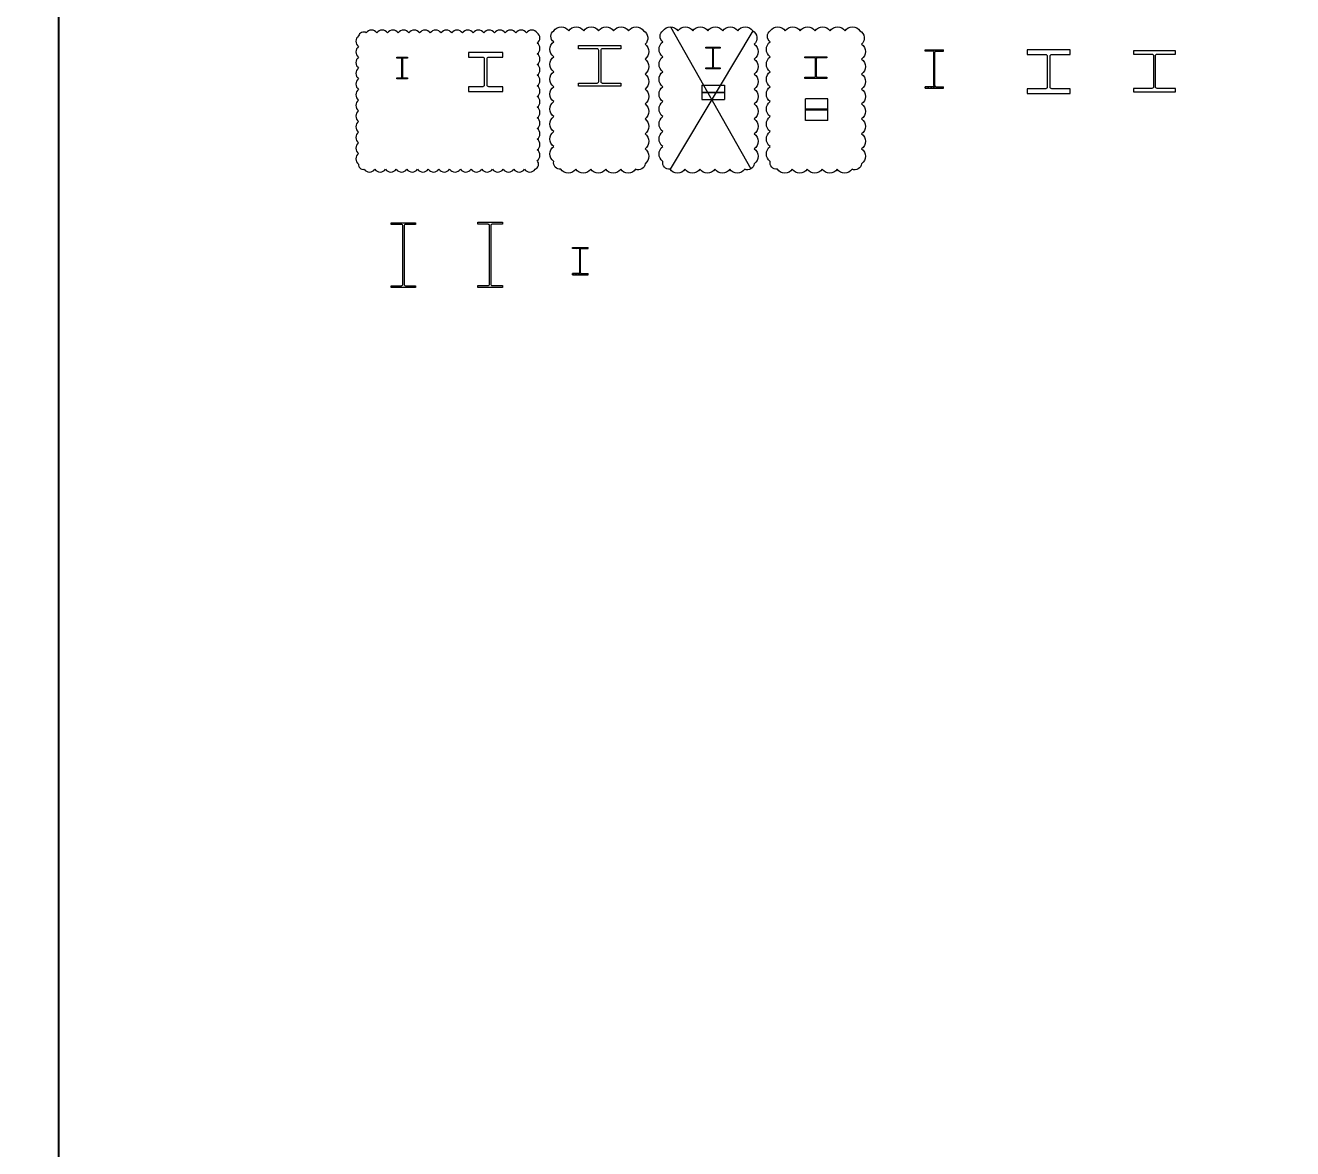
# Model space of a CAD drawing. Header units: millimetres. Extents: x -16602 to 168350, y -134254 to 50573.
# Drawn here: x 93659 to 105516, y -1574 to 8940 of the extents above; entities that cross this region are included whole.
import ezdxf

# ---------------------------------------------------------------- set-up
doc = ezdxf.new("R2010")
doc.units = ezdxf.units.MM
doc.header["$LTSCALE"] = 40
doc.linetypes.add('CENTER', pattern=[50.8, 31.75, -6.35, 6.35, -6.35])
doc.linetypes.add('HIDDEN', pattern=[9.525, 6.35, -3.175])
doc.layers.get('0').update_dxf_attribs({"linetype": 'CONTINUOUS', "lineweight": 13})
doc.layers.get('Defpoints').update_dxf_attribs({"linetype": 'CONTINUOUS', "lineweight": 13})
doc.layers.add('01-CEN', color=1, linetype='CENTER', lineweight=13)
doc.layers.add('03-HAT', color=4, linetype='CONTINUOUS', lineweight=13)
doc.styles.add('ROMANS', font='ROMANS.SHX', dxfattribs={"width": 0.75})
doc.dimstyles.new('1TO80', dxfattribs={"dimscale": 80, "dimtxt": 2.5, "dimasz": 1.5, "dimexe": 1, "dimexo": 1.5, "dimgap": 1, "dimtad": 1, "dimdec": 0, "dimrnd": 0.5, "dimdsep": 46, "dimtxsty": 'ROMANS', "dimblk1": 'OBLIQUE', "dimblk2": 'OBLIQUE', "dimsah": 1, "dimcen": 0.09, "dimadec": 0, "dimazin": 0, "dimtfac": 0.6, "dimtdec": 0, "dimtmove": 0, "dimatfit": 2, "dimfxl": 0, "dimtolj": 1, "dimarcsym": 0})

# ---------------------------------------------------------------- blocks, each defined once
blk = doc.blocks.new('*X471')
at = {"color": 0}
for p, q in [((5691, 4657), (5701, 4667)), ((5714, 4654), (5727, 4667)), ((5741, 4654), (5754, 4667)), ((5767, 4653), (5780, 4667)), ((5773, 4633), (5781, 4641)), ((5794, 4654), (5807, 4667)), ((5820, 4654), (5833, 4667)), ((5847, 4654), (5860, 4667)), ((5773, 4606), (5781, 4614)), ((5773, 4580), (5781, 4588)), ((5773, 4553), (5781, 4561)), ((5773, 4527), (5781, 4535)), ((5773, 4500), (5781, 4508)), ((5773, 4474), (5781, 4482)), ((5773, 4447), (5781, 4455)), ((5773, 4421), (5781, 4429)), ((5773, 4394), (5781, 4402)), ((5691, 4312), (5700, 4321)), ((5713, 4308), (5726, 4321)), ((5740, 4308), (5753, 4321)), ((5766, 4308), (5783, 4325)), ((5773, 4368), (5781, 4376)), ((5773, 4341), (5781, 4349)), ((5793, 4308), (5806, 4321)), ((5820, 4308), (5833, 4321)), ((5846, 4308), (5859, 4321))]:
    blk.add_line(p, q, dxfattribs=at)
blk = doc.blocks.new('356x171ub57')
for p, q in [((-86, 179), (86, 179)), ((-86, 166), (-86, 179)), ((-14, 166), (-86, 166)), ((-4, -156), (-4, 156)), ((4, -156), (4, 156)), ((14, 166), (86, 166)), ((86, 166), (86, 179)), ((-86, -179), (-86, -166)), ((-14, -166), (-86, -166)), ((-86, -179), (86, -179)), ((14, -166), (86, -166)), ((86, -179), (86, -166))]:
    blk.add_line(p, q)
for centre, start, end in [((-14, 156), 0, 90), ((14, 156), 90, 180), ((-14, -156), 270, 360), ((14, -156), 180, 270)]:
    blk.add_arc(centre, 10.2, start, end)
at = {"layer": '03-HAT'}
blk.add_blockref('*X471', (-5777, -4487), dxfattribs=at)
blk = doc.blocks.new('*X490')
at = {"color": 0}
for p, q in [((5148, 2815), (5159, 2826)), ((5166, 2815), (5177, 2826)), ((5184, 2815), (5195, 2826)), ((5201, 2815), (5212, 2826)), ((5216, 2812), (5230, 2826)), ((5218, 2796), (5224, 2803)), ((5218, 2778), (5224, 2785)), ((5218, 2761), (5224, 2767)), ((5218, 2743), (5224, 2750)), ((5218, 2725), (5224, 2732)), ((5237, 2815), (5248, 2826)), ((5254, 2815), (5265, 2826)), ((5272, 2815), (5283, 2826)), ((5290, 2815), (5294, 2820)), ((5218, 2708), (5224, 2714)), ((5218, 2690), (5224, 2696)), ((5218, 2672), (5224, 2679)), ((5218, 2655), (5224, 2661)), ((5218, 2637), (5224, 2643)), ((5218, 2619), (5224, 2626)), ((5151, 2570), (5162, 2581)), ((5168, 2570), (5179, 2581)), ((5186, 2570), (5197, 2581)), ((5204, 2570), (5224, 2590)), ((5218, 2602), (5224, 2608)), ((5221, 2570), (5232, 2581)), ((5239, 2570), (5250, 2581)), ((5257, 2570), (5268, 2581)), ((5275, 2570), (5285, 2581)), ((5292, 2570), (5294, 2572))]:
    blk.add_line(p, q, dxfattribs=at)
blk = doc.blocks.new('254x146ub37')
for p, q in [((-73, 128), (73, 128)), ((-73, 117), (-73, 128)), ((73, 117), (73, 128)), ((-11, 117), (-73, 117)), ((-3, -110), (-3, 110)), ((3, -110), (3, 110)), ((11, 117), (73, 117)), ((-73, -128), (-73, -117)), ((-11, -117), (-73, -117)), ((11, -117), (73, -117)), ((73, -128), (73, -117)), ((-73, -128), (73, -128))]:
    blk.add_line(p, q)
for centre, start, end in [((-11, 110), 0, 90), ((11, 110), 90, 180), ((-11, -110), 270, 0), ((11, -110), 180, 270)]:
    blk.add_arc(centre, 7.6, start, end)
at = {"layer": '03-HAT'}
blk.add_blockref('*X490', (-5221, -2698), dxfattribs=at)
blk = doc.blocks.new('_OBLIQUE')
at = {"color": 0, "linetype": 'ByBlock'}
blk.add_line((-0.5, -0.5), (0.5, 0.5), dxfattribs=at)
blk = doc.blocks.new('*D616')
at = {"color": 0, "lineweight": -2}
for p, q in [((118156, 16062), (93890, 16062)), ((93970, 16062), (93970, -115938)), ((118156, -115938), (93890, -115938))]:
    blk.add_line(p, q, dxfattribs=at)
at = {"layer": 'Defpoints', "color": 0}
for p in [(118276, 16062), (93970, -115938), (118276, -115938)]:
    blk.add_point(p, dxfattribs=at)
at = {"color": 0, "lineweight": -2, "xscale": 120, "yscale": 120, "zscale": 120}
for p, rotation in [((93970, 16062), 90), ((93970, -115938), 270)]:
    blk.add_blockref('_OBLIQUE', p, dxfattribs=dict(at, rotation=rotation))
at = {"color": 0, "insert": (93790, -49938), "char_height": 200, "attachment_point": 5, "rotation": 90, "style": 'ROMANS'}
blk.add_mtext('\\A1;132000', dxfattribs=at)

msp = doc.modelspace()

# ---------------------------------------------------------------- linework, layer by layer
for points in [[(98448, 8869.7, 0.5205671), (98348, 8869.7, 0.5205671), (98248, 8869.7, 0.5205671), (98148, 8869.7, 0.5205671), (98048, 8869.7, 0.5205671), (97948, 8869.7, 0.5205671), (97848, 8869.7, 0.5205671), (97748, 8869.7, 0.5205671), (97648, 8869.7, 0.5205671), (97548, 8869.7, 0.5205671), (97448, 8869.7, 0.5205671), (97348, 8869.7, 0.5205671), (97248, 8869.7, 0.5205671), (97148, 8869.7, 0.5205671), (97048, 8869.7, 0.5205671), (96948, 8869.7, 0.5205671), (96848, 8869.7, 0.5205671), (96777, 8840.7, 0.5205671), (96777, 8740.7, 0.5205671), (96777, 8640.7, 0.5205671), (96777, 8540.7, 0.5205671), (96777, 8440.7, 0.5205671), (96777, 8340.7, 0.5205671), (96777, 8240.7, 0.5205671), (96777, 8140.7, 0.5205671), (96777, 8040.7, 0.5205671), (96777, 7940.7, 0.5205671), (96777, 7840.7, 0.5205671), (96777, 7740.7, 0.5205671), (96777, 7640.7, 0.5205671), (96829, 7592.8, 0.5205671), (96929, 7592.8, 0.5205671), (97029, 7592.8, 0.5205671), (97129, 7592.8, 0.5205671), (97229, 7592.8, 0.5205671), (97329, 7592.8, 0.5205671), (97429, 7592.8, 0.5205671), (97529, 7592.8, 0.5205671), (97629, 7592.8, 0.5205671), (97729, 7592.8, 0.5205671), (97829, 7592.8, 0.5205671), (97929, 7592.8, 0.5205671), (98029, 7592.8, 0.5205671), (98129, 7592.8, 0.5205671), (98229, 7592.8, 0.5205671), (98329, 7592.8, 0.5205671), (98429, 7592.8, 0.5205671), (98448, 7673.8, 0.5205671), (98448, 7773.8, 0.5205671), (98448, 7873.8, 0.5205671), (98448, 7973.8, 0.5205671), (98448, 8073.8, 0.5205671), (98448, 8173.8, 0.5205671), (98448, 8273.8, 0.5205671), (98448, 8373.8, 0.5205671), (98448, 8473.8, 0.5205671), (98448, 8573.8, 0.5205671), (98448, 8673.8, 0.5205671), (98448, 8773.8, 0.5205671)], [(98603.1, 8889.6, -0.5205671), (98743, 8889.6, -0.5205671), (98883, 8889.6, -0.5205671), (99022.9, 8889.6, -0.5205671), (99162.8, 8889.6, -0.5205671), (99302.7, 8889.6, -0.5205671), (99442.7, 8889.6, -0.5205671), (99456.9, 8763.9, -0.5205671), (99456.9, 8624, -0.5205671), (99456.9, 8484.1, -0.5205671), (99456.9, 8344.1, -0.5205671), (99456.9, 8204.2, -0.5205671), (99456.9, 8064.3, -0.5205671), (99456.9, 7924.4, -0.5205671), (99456.9, 7784.4, -0.5205671), (99456.9, 7644.5, -0.5205671), (99369, 7592.6, -0.5205671), (99229, 7592.6, -0.5205671), (99089.1, 7592.6, -0.5205671), (98949.2, 7592.6, -0.5205671), (98809.2, 7592.6, -0.5205671), (98669.3, 7592.6, -0.5205671), (98603.1, 7666.3, -0.5205671), (98603.1, 7806.2, -0.5205671), (98603.1, 7946.1, -0.5205671), (98603.1, 8086.1, -0.5205671), (98603.1, 8226, -0.5205671), (98603.1, 8365.9, -0.5205671), (98603.1, 8505.8, -0.5205671), (98603.1, 8645.8, -0.5205671), (98603.1, 8785.7, -0.5205671)], [(99624.5, 8889.6, -0.5205671), (99764.5, 8889.6, -0.5205671), (99904.4, 8889.6, -0.5205671), (100044.3, 8889.6, -0.5205671), (100184.2, 8889.6, -0.5205671), (100324.2, 8889.6, -0.5205671), (100464.1, 8889.6, -0.5205671), (100478.4, 8763.9, -0.5205671), (100478.4, 8624, -0.5205671), (100478.4, 8484.1, -0.5205671), (100478.4, 8344.1, -0.5205671), (100478.4, 8204.2, -0.5205671), (100478.4, 8064.3, -0.5205671), (100478.4, 7924.4, -0.5205671), (100478.4, 7784.4, -0.5205671), (100478.4, 7644.5, -0.5205671), (100390.4, 7592.6, -0.5205671), (100250.5, 7592.6, -0.5205671), (100110.5, 7592.6, -0.5205671), (99970.6, 7592.6, -0.5205671), (99830.7, 7592.6, -0.5205671), (99690.7, 7592.6, -0.5205671), (99624.5, 7666.3, -0.5205671), (99624.5, 7806.2, -0.5205671), (99624.5, 7946.1, -0.5205671), (99624.5, 8086.1, -0.5205671), (99624.5, 8226, -0.5205671), (99624.5, 8365.9, -0.5205671), (99624.5, 8505.8, -0.5205671), (99624.5, 8645.8, -0.5205671), (99624.5, 8785.7, -0.5205671)], [(100628.7, 8889.6, -0.5205671), (100768.6, 8889.6, -0.5205671), (100908.5, 8889.6, -0.5205671), (101048.4, 8889.6, -0.5205671), (101188.4, 8889.6, -0.5205671), (101328.3, 8889.6, -0.5205671), (101468.2, 8889.6, -0.5205671), (101482.5, 8763.9, -0.5205671), (101482.5, 8624, -0.5205671), (101482.5, 8484.1, -0.5205671), (101482.5, 8344.1, -0.5205671), (101482.5, 8204.2, -0.5205671), (101482.5, 8064.3, -0.5205671), (101482.5, 7924.4, -0.5205671), (101482.5, 7784.4, -0.5205671), (101482.5, 7644.5, -0.5205671), (101394.5, 7592.6, -0.5205671), (101254.6, 7592.6, -0.5205671), (101114.7, 7592.6, -0.5205671), (100974.7, 7592.6, -0.5205671), (100834.8, 7592.6, -0.5205671), (100694.9, 7592.6, -0.5205671), (100628.7, 7666.3, -0.5205671), (100628.7, 7806.2, -0.5205671), (100628.7, 7946.1, -0.5205671), (100628.7, 8086.1, -0.5205671), (100628.7, 8226, -0.5205671), (100628.7, 8365.9, -0.5205671), (100628.7, 8505.8, -0.5205671), (100628.7, 8645.8, -0.5205671), (100628.7, 8785.7, -0.5205671)], [(97805.7, 8642.6), (97938, 8642.6, -0.4142136), (97953.2, 8627.4), (97953.2, 8380.7, -0.4142136), (97938, 8365.5), (97805.7, 8365.5), (97805.7, 8321.4), (98127.5, 8321.4), (98127.5, 8365.5), (97995.3, 8365.5, -0.4142136), (97980.1, 8380.7), (97980.1, 8627.4, -0.4142136), (97995.3, 8642.6), (98127.5, 8642.6), (98127.5, 8686.7), (97805.7, 8686.7)], [(99042.1, 8705.4), (99042.1, 8414.8, 0.4142136), (99057.1, 8399.8), (99230.3, 8399.8), (99230.3, 8369.6), (98835.5, 8369.6), (98835.5, 8399.8), (99008.7, 8399.8, 0.4142136), (99023.7, 8414.8), (99023.7, 8705.4, 0.4142136), (99008.7, 8720.4), (98835.5, 8720.4), (98835.5, 8750.6), (99230.3, 8750.6), (99230.3, 8720.4), (99057.1, 8720.4, 0.4142136)], [(100091.4, 8551.3), (100091.4, 8717.3, 0.4142136), (100083.8, 8724.9), (100026.7, 8724.9), (100026.7, 8735.8), (100160.7, 8735.8), (100160.7, 8724.9), (100103.5, 8724.9, 0.4142136), (100095.9, 8717.3), (100095.9, 8551.3, 0.4142136), (100103.5, 8543.7), (100160.7, 8543.7), (100160.7, 8532.8), (100026.7, 8532.8), (100026.7, 8543.7), (100083.8, 8543.7, 0.4142136)], [(103435.7, 8303.3), (103435.7, 8346.2), (103262.7, 8346.2, -0.4142136), (103247.5, 8361.4), (103247.5, 8651.6, -0.4142136), (103262.7, 8666.8), (103435.7, 8666.8), (103435.7, 8709.7), (103032.7, 8709.7), (103032.7, 8666.8), (103205.8, 8666.8, -0.4142136), (103221, 8651.6), (103221, 8361.4, -0.4142136), (103205.8, 8346.2), (103032.7, 8346.2), (103032.7, 8303.3)], [(104421.4, 8319.2), (104421.4, 8349.4), (104248.4, 8349.4, -0.4142136), (104233.2, 8364.6), (104233.2, 8654.8, -0.4142136), (104248.4, 8670), (104421.4, 8670), (104421.4, 8700.2), (104026.4, 8700.2), (104026.4, 8670), (104199.5, 8670, -0.4142136), (104214.7, 8654.8), (104214.7, 8364.6, -0.4142136), (104199.5, 8349.4), (104026.4, 8349.4), (104026.4, 8319.2)], [(97133.6, 8641.5), (97235.2, 8641.5), (97235.2, 8632.2), (97194.6, 8632.2, 0.4142136), (97187, 8624.6), (97187, 8455.2, 0.4142136), (97194.6, 8447.6), (97235.2, 8447.6), (97235.2, 8438.3), (97133.6, 8438.3), (97133.6, 8447.6), (97174.2, 8447.6, 0.4142136), (97181.8, 8455.2), (97181.8, 8624.6, 0.4142136), (97174.2, 8632.2), (97133.6, 8632.2)], [(101041.5, 8635.3), (100953.3, 8635.3), (100953.3, 8646.3), (101157.4, 8646.3), (101157.4, 8635.3), (101069.2, 8635.3, 0.4142136), (101059, 8625.1), (101059, 8464.3, 0.4142136), (101069.2, 8454.1), (101157.4, 8454.1), (101157.4, 8443.1), (100953.3, 8443.1), (100953.3, 8454.1), (101041.5, 8454.1, 0.4142136), (101051.7, 8464.3), (101051.7, 8625.1, 0.4142136)], [(97310.3, 6502.9), (97310.3, 6485.6), (97082.1, 6485.6), (97082.1, 6502.9), (97177.9, 6502.9, 0.4142136), (97190.6, 6515.6), (97190.6, 7062.9, 0.4142136), (97177.9, 7075.6), (97082.1, 7075.6), (97082.1, 7092.9), (97310.3, 7092.9), (97310.3, 7075.6), (97214.5, 7075.6, 0.4142136), (97201.8, 7062.9), (97201.8, 6515.6, 0.4142136), (97214.5, 6502.9)], [(98121.9, 6505.2), (98121.9, 6485.6), (97892.9, 6485.6), (97892.9, 6505.2), (97988.7, 6505.2, 0.4142136), (98001.4, 6517.9), (98001.4, 7065.5, 0.4142136), (97988.7, 7078.2), (97892.9, 7078.2), (97892.9, 7097.8), (98121.9, 7097.8), (98121.9, 7078.2), (98026, 7078.2, 0.4142136), (98013.3, 7065.5), (98013.3, 6517.9, 0.4142136), (98026, 6505.2)]]:
    msp.add_lwpolyline(points, format="xyb", close=True)
at = {"layer": '01-CEN', "ltscale": 30}
for p, q in [((99694.5, 8926), (100447.9, 7595.6)), ((100464.1, 8889.6), (99690.7, 7592.6))]:
    msp.add_line(p, q, dxfattribs=at)
at = {"layer": '01-CEN'}
for p, q in [((99988.4, 8379.9), (99988.4, 8245.9)), ((99988.4, 8379.9), (100199, 8379.9)), ((99988.4, 8315.2), (100199, 8315.2)), ((99988.4, 8310.7), (100199, 8310.7)), ((100199, 8379.9), (100199, 8245.9)), ((99988.4, 8245.9), (100199, 8245.9))]:
    msp.add_line(p, q, dxfattribs=at)
at = {"layer": '01-CEN', "linetype": 'CENTER'}
for p, q in [((99988.4, 8312.9), (100199, 8312.9)), ((101168.2, 8150.3), (100957.6, 8150.3))]:
    msp.add_line(p, q, dxfattribs=at)
at = {"layer": '01-CEN', "linetype": 'Continuous'}
for p, q in [((101168.2, 8252.4), (100957.6, 8252.4)), ((100957.6, 8048.3), (100957.6, 8252.4)), ((101168.2, 8048.3), (101168.2, 8252.4)), ((101168.2, 8048.3), (100957.6, 8048.3))]:
    msp.add_line(p, q, dxfattribs=at)
at = {"layer": '01-CEN', "linetype": 'HIDDEN'}
for p, q in [((101168.2, 8154), (100957.6, 8154)), ((101168.2, 8146.7), (100957.6, 8146.7))]:
    msp.add_line(p, q, dxfattribs=at)

# ---------------------------------------------------------------- block references
for name, p in [('356x171ub57', (102164.5, 8531.6)), ('254x146ub37', (98850.5, 6733.8))]:
    msp.add_blockref(name, p)

# ---------------------------------------------------------------- dimensions: what is measured, and where the dimension line sits
dim = msp.add_linear_dim(base=(93970.2, -115938), p1=(118276.3, 16062), p2=(118276.3, -115938), angle=90, dimstyle='1TO80')
dim.commit()
dim.dimension.update_dxf_attribs({"geometry": '*D616', "text_midpoint": (93790.2, -49938)})

doc.saveas('drawing.dxf')
